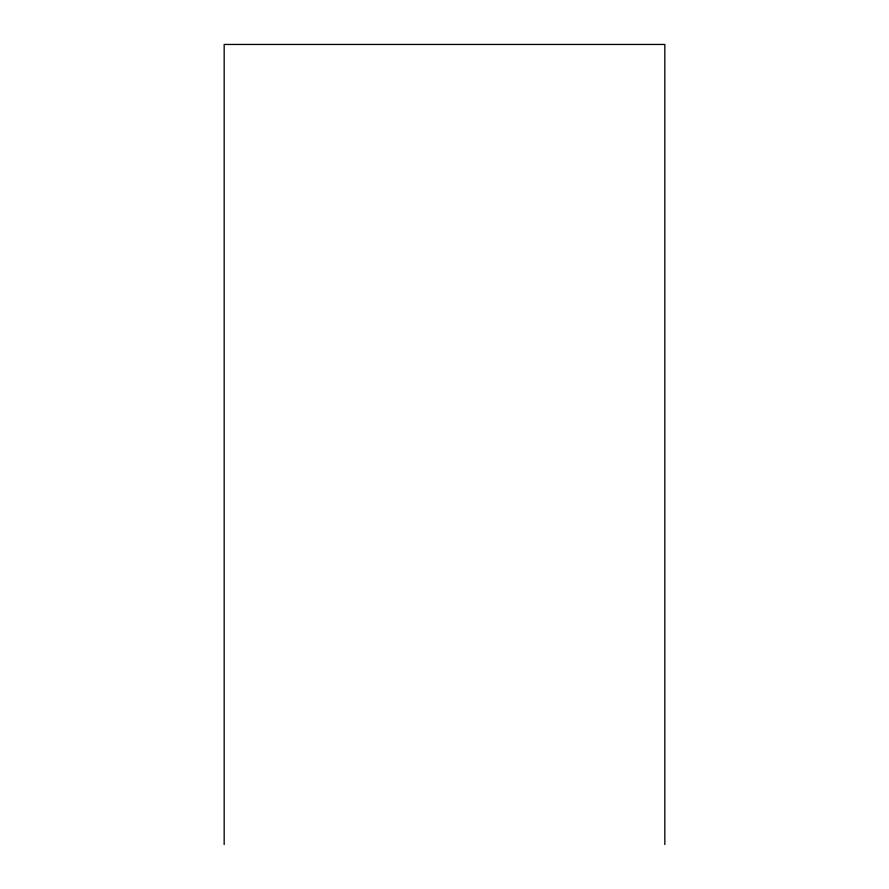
<?xml version="1.0" encoding="UTF-8"?>
<svg xmlns="http://www.w3.org/2000/svg" width="889" height="889" viewBox="0 0 889 889"><rect width="100%" height="100%" fill="white"/><g stroke="black" fill="none" stroke-linecap="round" stroke-linejoin="round"><path stroke-width="1.33" d="M664.828 844.55L664.828 44.45L224.172 44.45L224.172 844.55"/></g></svg>
